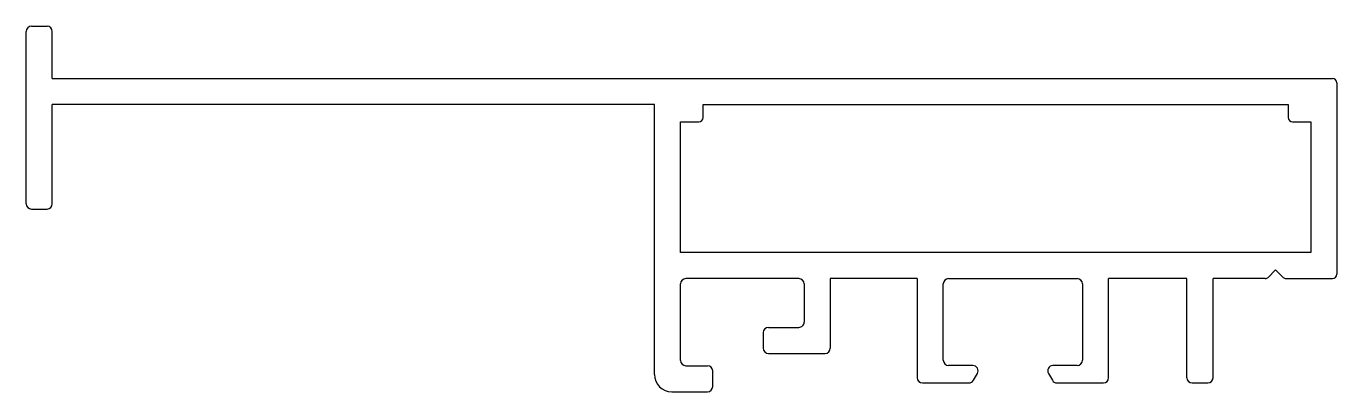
# Model space of a CAD drawing. Extents: x 1134.4 to 1209.7, y 2413 to 2434.
import ezdxf

# ---------------------------------------------------------------- set-up
doc = ezdxf.new("R2010")
doc.units = 0
doc.layers.get('0').update_dxf_attribs({"linetype": 'CONTINUOUS'})

msp = doc.modelspace()

# ---------------------------------------------------------------- linework, layer by layer
for p, q in [((1134.363, 2423.794), (1134.363, 2433.695)), ((1134.663, 2433.995), (1135.563, 2433.995)), ((1135.863, 2430.995), (1135.863, 2433.695)), ((1135.863, 2430.995), (1209.427, 2430.995)), ((1209.677, 2430.745), (1209.677, 2419.745)), ((1135.863, 2423.794), (1135.863, 2429.495)), ((1170.463, 2429.495), (1135.863, 2429.495)), ((1170.463, 2413.993), (1170.463, 2429.495)), ((1173.263, 2428.746), (1173.263, 2429.495)), ((1173.263, 2429.495), (1206.877, 2429.495)), ((1206.877, 2429.495), (1206.877, 2428.746)), ((1171.963, 2420.996), (1171.963, 2428.496)), ((1171.963, 2428.496), (1173.013, 2428.496)), ((1207.127, 2428.496), (1208.177, 2428.496)), ((1208.177, 2428.496), (1208.177, 2420.996)), ((1134.663, 2423.494), (1135.563, 2423.494)), ((1208.177, 2420.996), (1171.963, 2420.996)), ((1205.738, 2419.568), (1206.164, 2419.995)), ((1206.591, 2419.568), (1206.164, 2419.995)), ((1171.963, 2414.793), (1171.963, 2419.196)), ((1178.768, 2419.496), (1172.263, 2419.496)), ((1179.068, 2419.196), (1179.069, 2416.993)), ((1180.569, 2419.495), (1180.569, 2415.493)), ((1185.563, 2419.495), (1180.569, 2419.495)), ((1185.563, 2419.495), (1185.563, 2413.803)), ((1187.063, 2414.803), (1187.063, 2419.195)), ((1187.363, 2419.495), (1194.763, 2419.495)), ((1195.063, 2419.195), (1195.063, 2414.803)), ((1201.063, 2419.495), (1196.563, 2419.495)), ((1196.563, 2413.803), (1196.563, 2419.495)), ((1201.063, 2413.803), (1201.063, 2419.495)), ((1205.561, 2419.495), (1202.563, 2419.495)), ((1202.563, 2413.803), (1202.563, 2419.495)), ((1206.768, 2419.495), (1209.427, 2419.495)), ((1176.713, 2416.393), (1176.713, 2415.493)), ((1177.013, 2416.693), (1178.769, 2416.693)), ((1177.013, 2415.193), (1180.269, 2415.193)), ((1172.263, 2414.493), (1173.513, 2414.493)), ((1173.813, 2413.293), (1173.813, 2414.193)), ((1188.763, 2414.503), (1187.363, 2414.503)), ((1188.792, 2413.653), (1189.023, 2414.053)), ((1193.103, 2414.053), (1193.334, 2413.653)), ((1194.763, 2414.503), (1193.363, 2414.503)), ((1185.863, 2413.503), (1188.532, 2413.503)), ((1193.594, 2413.503), (1196.263, 2413.503)), ((1201.363, 2413.503), (1202.263, 2413.503)), ((1171.463, 2412.993), (1173.513, 2412.993))]:
    msp.add_line(p, q)
for centre, radius, start, end in [((1134.663, 2433.695), 0.3, 90, 180), ((1135.563, 2433.695), 0.3, 0, 90), ((1209.427, 2430.745), 0.25, 0, 90), ((1173.013, 2428.746), 0.25, 270, 0), ((1207.127, 2428.746), 0.25, 180, 270), ((1134.663, 2423.794), 0.3, 180, 270), ((1135.563, 2423.794), 0.3, 270, 360), ((1172.263, 2419.196), 0.3, 90, 180), ((1178.768, 2419.196), 0.3, 0.02154, 90), ((1187.363, 2419.195), 0.3, 90, 180), ((1194.763, 2419.195), 0.3, 0, 90), ((1205.561, 2419.745), 0.25, 270, 315), ((1206.768, 2419.745), 0.25, 225, 270), ((1209.427, 2419.745), 0.25, 270, 0), ((1178.769, 2416.993), 0.3, 270, 0.02154), ((1177.013, 2416.393), 0.3, 90, 180), ((1177.013, 2415.493), 0.3, 180, 270), ((1180.269, 2415.493), 0.3, 270, 0), ((1172.263, 2414.793), 0.3, 180, 270), ((1187.363, 2414.803), 0.3, 180, 270), ((1194.763, 2414.803), 0.3, 270, 0), ((1171.463, 2413.993), 1, 180, 270), ((1173.513, 2414.193), 0.3, 0, 90), ((1188.763, 2414.203), 0.3, 330, 90), ((1193.363, 2414.203), 0.3, 90, 210), ((1173.513, 2413.293), 0.3, 270, 0), ((1185.863, 2413.803), 0.3, 180, 270), ((1188.532, 2413.803), 0.3, 270, 330), ((1193.594, 2413.803), 0.3, 210, 270), ((1196.263, 2413.803), 0.3, 270, 360), ((1201.363, 2413.803), 0.3, 180, 270), ((1202.263, 2413.803), 0.3, 270, 0)]:
    msp.add_arc(centre, radius, start, end)

doc.saveas('drawing.dxf')
